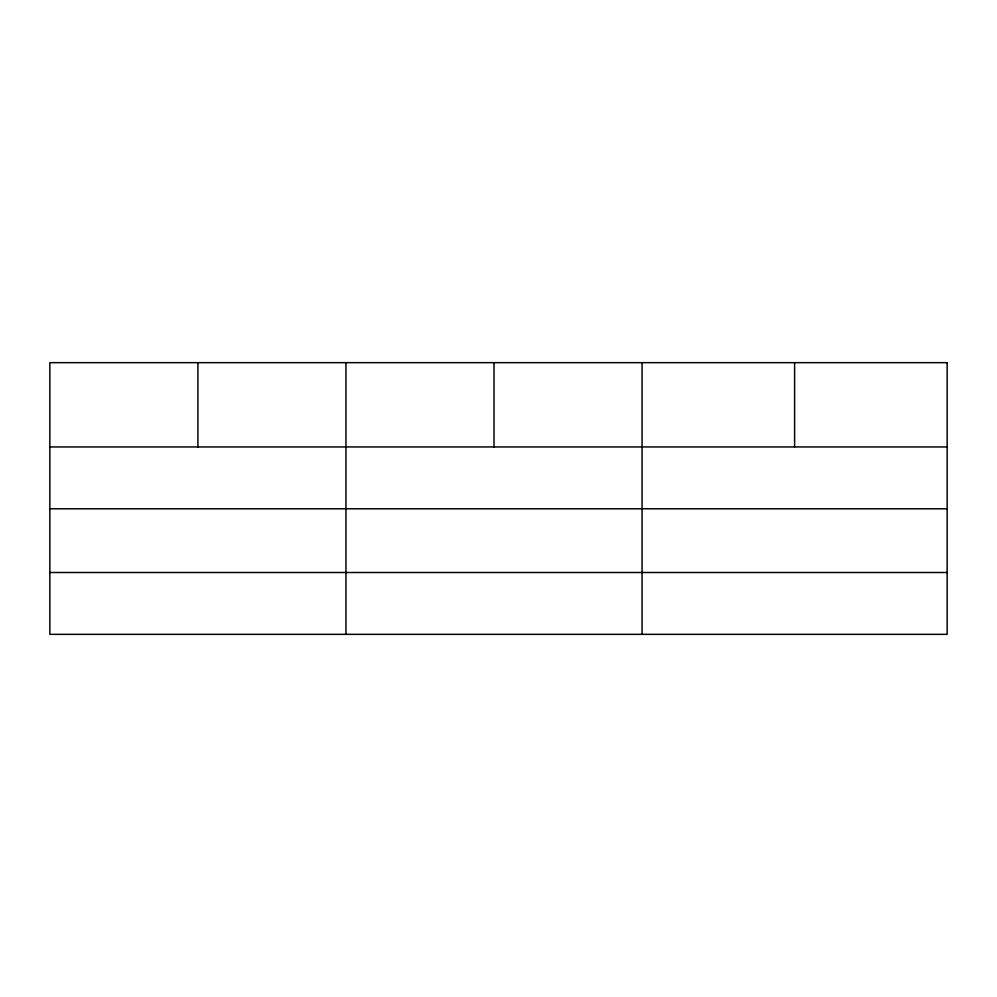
<?xml version="1.0" encoding="UTF-8"?>
<svg xmlns="http://www.w3.org/2000/svg" width="997" height="997" viewBox="0 0 997 997"><rect width="100%" height="100%" fill="white"/><g stroke="black" fill="none" stroke-linecap="round" stroke-linejoin="round"><path stroke-width="1.5" d="M49.85 446.943L947.15 446.943M49.85 508.782L947.15 508.782M49.85 572.502L947.15 572.502M794.609 362.659L794.609 446.943M642.068 362.659L642.068 634.341M494.014 362.659L494.014 446.943M345.959 362.659L345.959 634.341M197.905 362.659L197.905 446.943M947.15 362.659L49.85 362.659L49.85 634.341L947.15 634.341L947.15 362.659"/></g></svg>
